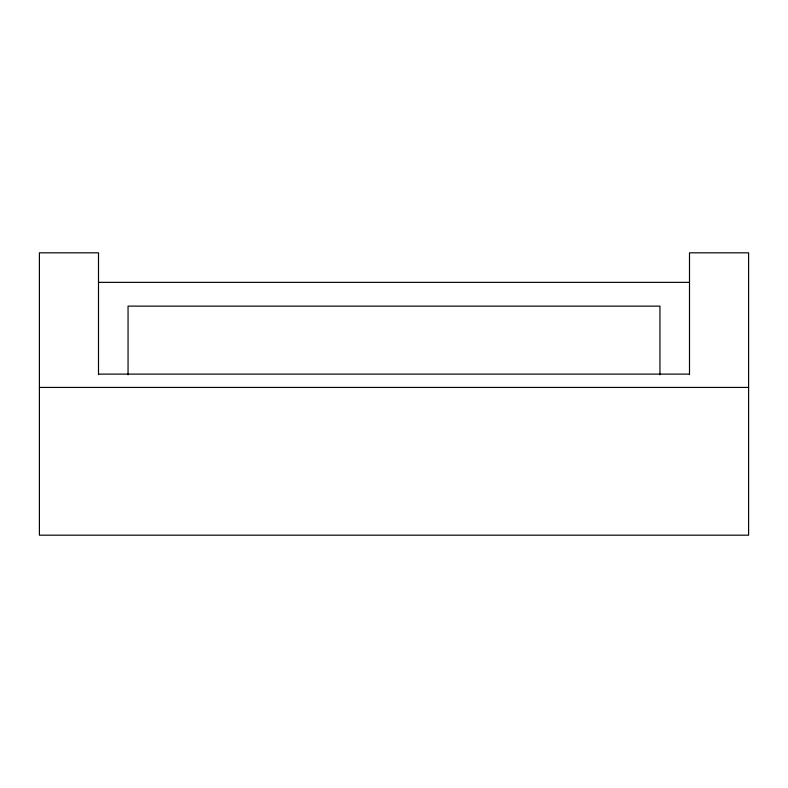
<?xml version="1.0" encoding="UTF-8"?>
<svg xmlns="http://www.w3.org/2000/svg" width="788" height="788" viewBox="0 0 788 788"><rect width="100%" height="100%" fill="white"/><g stroke="black" fill="none" stroke-linecap="round" stroke-linejoin="round"><path stroke-width="1.18" d="M98.5 282.37L689.5 282.37M98.5 374.113L689.5 374.113M39.4 387.43L748.6 387.43M689.5 374.625L689.5 252.82L748.6 252.82L748.6 535.18L39.4 535.18L39.4 252.82L98.5 252.82L98.5 374.625M659.95 374.822L659.95 306.128L128.05 306.128L128.05 374.822"/></g></svg>
